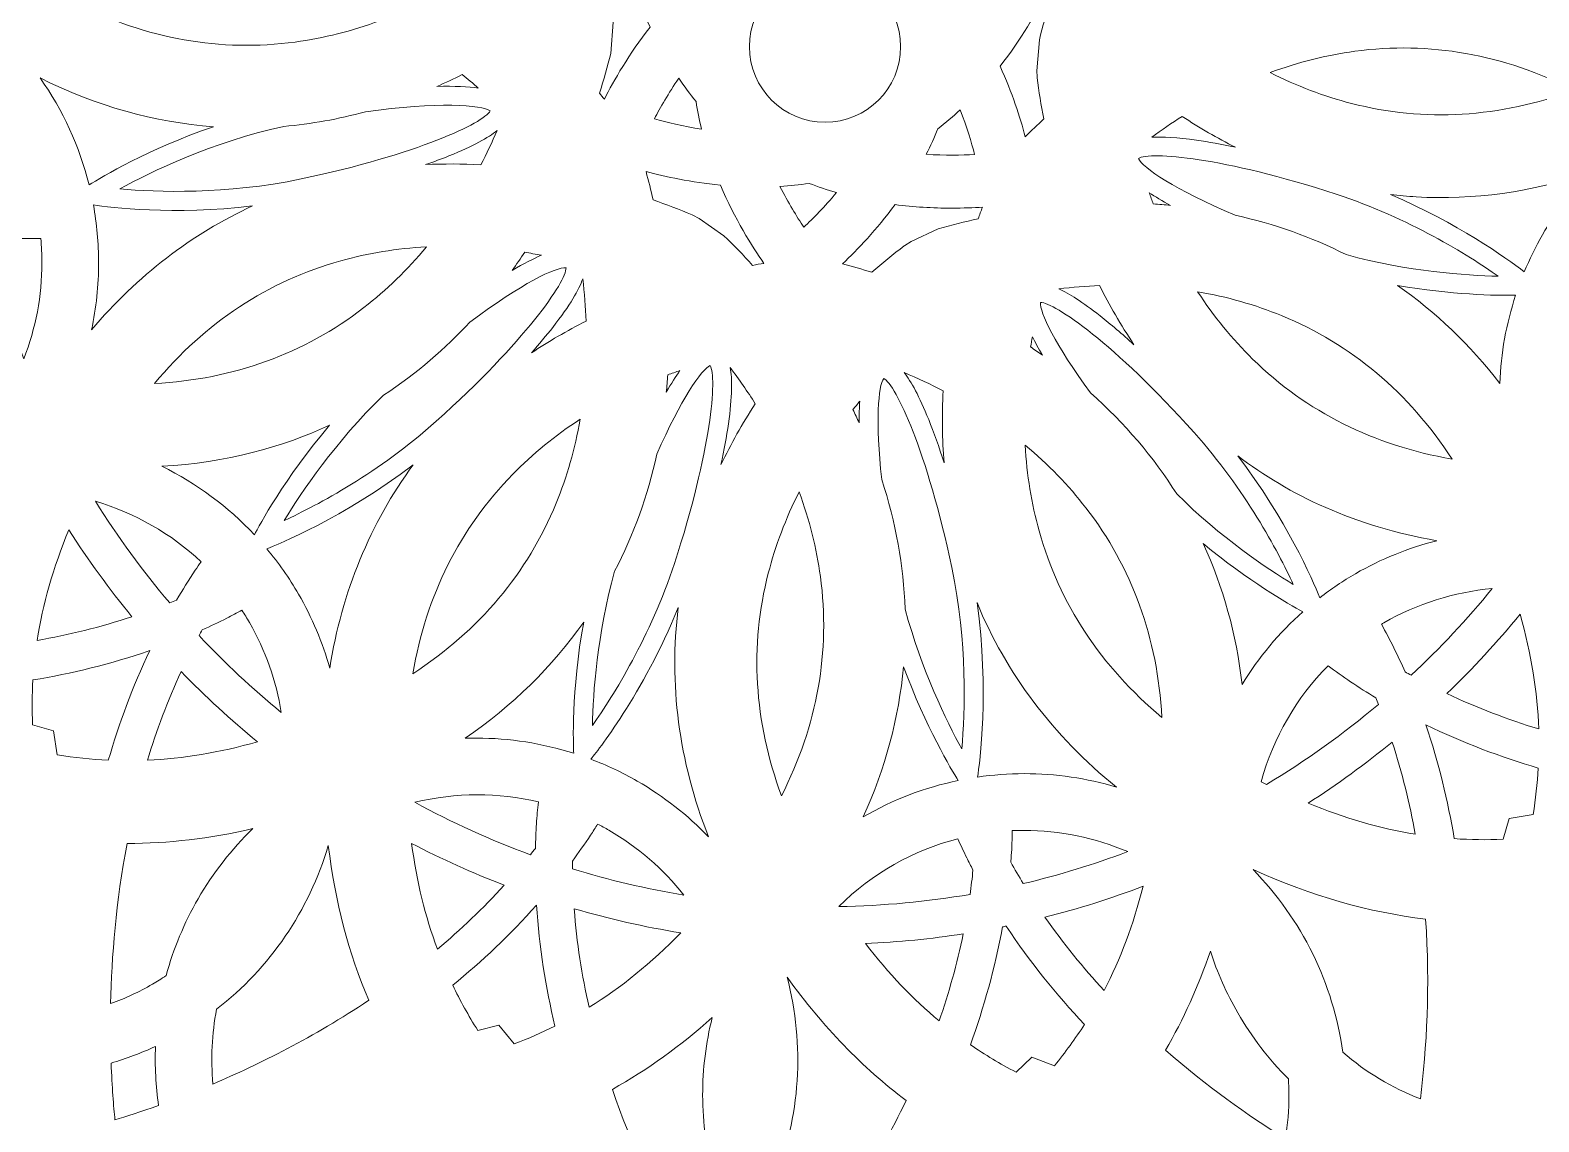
# Model space of a CAD drawing. Header units: millimetres. Extents: x 37 to 1687, y -819 to -120.
# Drawn here: x 949.2 to 1029, y -717.9 to -660.2 of the extents above; entities that cross this region are included whole.
import ezdxf

# ---------------------------------------------------------------- set-up
doc = ezdxf.new("R2010")
doc.units = ezdxf.units.MM
doc.header["$MEASUREMENT"] = 0
doc.layers.add('Layer 1', color=7, linetype='Continuous')

msp = doc.modelspace()

# ---------------------------------------------------------------- linework, layer by layer
at = {"layer": 'Layer 1', "lineweight": 0}
for points, knots in [([(1147.778, -681.491), (1147.618, -681.141), (1146.158, -677.983), (1143.474, -673.841), (1143.823, -669.602), (1144, -665.297), (1144, -661.042), (1144, -654.548), (1143.59, -648.01), (1142.78, -641.609), (1145.204, -637.785), (1146.552, -634.882), (1146.699, -634.559), (1146.699, -634.559), (1148.554, -630.501), (1148.554, -630.501), (1148.554, -630.501), (1145.414, -627.32), (1145.414, -627.32), (1145.147, -627.05), (1142.717, -624.624), (1138.897, -621.725), (1137.079, -614.889), (1134.757, -608.113), (1131.995, -601.584), (1130.506, -598.066), (1128.832, -594.501), (1127.017, -590.986), (1127.878, -586.872), (1128.127, -583.906), (1128.153, -583.576), (1128.153, -583.576), (1128.49, -579.147), (1128.49, -579.147), (1128.49, -579.147), (1124.469, -577.234), (1124.469, -577.234), (1124.347, -577.176), (1121.461, -575.809), (1117.072, -574.395), (1111.823, -566.789), (1105.832, -559.603), (1099.261, -553.032), (1097.713, -551.484), (1096.094, -549.934), (1094.446, -548.422), (1093.827, -544.552), (1093.111, -542.039), (1093.081, -541.934), (1093.081, -541.934), (1091.874, -537.685), (1091.874, -537.685), (1091.874, -537.685), (1087.459, -537.25), (1087.459, -537.25), (1087.087, -537.214), (1085.084, -537.037), (1082.121, -537.037), (1081.588, -537.037), (1081.04, -537.043), (1080.49, -537.055), (1071.239, -530.381), (1061.22, -524.744), (1050.709, -520.298), (1050.107, -520.044), (1049.474, -519.782), (1048.791, -519.504), (1047.088, -516.553), (1045.774, -514.743), (1045.718, -514.666), (1045.718, -514.666), (1043.132, -511.11), (1043.132, -511.11), (1043.132, -511.11), (1038.865, -512.186), (1038.865, -512.186), (1038.766, -512.211), (1036.436, -512.798), (1033.016, -514.069), (1021.067, -510.675), (1008.653, -508.757), (996.113, -508.368), (993.705, -506.368), (991.981, -505.196), (991.79, -505.067), (991.79, -505.067), (988.148, -502.611), (988.148, -502.611), (988.148, -502.611), (984.509, -505.067), (984.509, -505.067), (984.296, -505.21), (982.378, -506.516), (979.767, -508.717), (967.298, -509.639), (955, -512.089), (943.204, -516), (940.161, -514.891), (938.044, -514.343), (937.808, -514.283), (937.808, -514.283), (933.539, -513.207), (933.539, -513.207), (933.539, -513.207), (930.948, -516.771), (930.948, -516.771), (930.788, -516.992), (929.354, -518.997), (927.564, -522.162), (916.617, -527.185), (906.268, -533.518), (896.796, -540.989), (896.37, -540.981), (895.993, -540.977), (895.627, -540.977), (892.494, -540.977), (890.37, -541.183), (890.281, -541.191), (890.281, -541.191), (885.876, -541.626), (885.876, -541.626), (885.876, -541.626), (884.668, -545.872), (884.668, -545.872), (884.633, -545.992), (883.829, -548.831), (883.191, -553.08), (875.082, -561.197), (867.897, -570.207), (861.831, -579.864), (857.688, -581.228), (855.04, -582.49), (854.929, -582.544), (854.929, -582.544), (850.909, -584.456), (850.909, -584.456), (850.909, -584.456), (851.246, -588.884), (851.246, -588.884), (851.257, -589.026), (851.52, -592.381), (852.537, -597.015), (851.78, -598.647), (851.115, -600.143), (850.506, -601.584), (846.882, -610.152), (844.036, -619.082), (842.048, -628.128), (838.488, -630.877), (836.254, -633.111), (836.007, -633.36), (836.007, -633.36), (832.869, -636.538), (832.869, -636.538), (832.869, -636.538), (834.723, -640.596), (834.723, -640.596), (834.884, -640.948), (836.357, -644.124), (839.026, -648.246), (838.677, -652.484), (838.5, -656.788), (838.5, -661.042), (838.5, -667.539), (838.911, -674.077), (839.721, -680.477), (837.293, -684.307), (835.948, -687.204), (835.801, -687.525), (835.801, -687.525), (833.946, -691.584), (833.946, -691.584), (833.946, -691.584), (837.084, -694.761), (837.084, -694.761), (837.349, -695.03), (839.76, -697.444), (843.604, -700.364), (845.423, -707.198), (847.744, -713.972), (850.506, -720.501), (851.994, -724.019), (853.668, -727.584), (855.484, -731.1), (854.585, -735.398), (854.357, -738.382), (854.348, -738.508), (854.348, -738.508), (854.009, -742.938), (854.009, -742.938), (854.009, -742.938), (858.029, -744.85), (858.029, -744.85), (858.15, -744.908), (861.02, -746.271), (865.429, -747.691), (870.677, -755.296), (876.669, -762.482), (883.24, -769.053), (884.785, -770.598), (886.404, -772.148), (888.054, -773.663), (888.653, -777.405), (889.342, -779.878), (889.42, -780.152), (889.42, -780.152), (890.627, -784.4), (890.627, -784.4), (890.627, -784.4), (895.029, -784.834), (895.029, -784.834), (895.251, -784.856), (897.286, -785.049), (900.379, -785.049), (900.911, -785.049), (901.458, -785.043), (902.011, -785.03), (911.262, -791.704), (921.28, -797.341), (931.791, -801.787), (932.385, -802.038), (933.017, -802.299), (933.71, -802.58), (935.346, -805.417), (936.638, -807.219), (936.782, -807.419), (936.782, -807.419), (939.368, -810.975), (939.368, -810.975), (939.368, -810.975), (943.636, -809.899), (943.636, -809.899), (943.736, -809.874), (946.079, -809.281), (949.484, -808.016), (961.432, -811.409), (973.846, -813.327), (986.388, -813.717), (988.795, -815.716), (990.52, -816.889), (990.712, -817.018), (990.712, -817.018), (994.352, -819.472), (994.352, -819.472), (994.352, -819.472), (997.992, -817.019), (997.992, -817.019), (998.206, -816.875), (1000.128, -815.565), (1002.735, -813.367), (1015.201, -812.446), (1027.499, -809.996), (1039.297, -806.085), (1042.443, -807.231), (1044.601, -807.779), (1044.692, -807.802), (1044.692, -807.802), (1048.962, -808.878), (1048.962, -808.878), (1048.962, -808.878), (1051.548, -805.321), (1051.548, -805.321), (1051.612, -805.234), (1053.106, -803.169), (1054.942, -799.921), (1065.887, -794.898), (1076.235, -788.566), (1085.705, -781.096), (1086.124, -781.104), (1086.505, -781.108), (1086.873, -781.108), (1090.03, -781.108), (1092.132, -780.903), (1092.22, -780.894), (1092.22, -780.894), (1096.624, -780.459), (1096.624, -780.459), (1096.624, -780.459), (1097.832, -776.212), (1097.832, -776.212), (1097.866, -776.092), (1098.67, -773.247), (1099.308, -769.006), (1107.418, -760.889), (1114.605, -751.878), (1120.671, -742.219), (1124.662, -740.904), (1127.282, -739.679), (1127.572, -739.541), (1127.572, -739.541), (1131.592, -737.628), (1131.592, -737.628), (1131.592, -737.628), (1131.255, -733.2), (1131.255, -733.2), (1131.244, -733.057), (1130.972, -729.663), (1129.964, -725.069), (1130.719, -723.441), (1131.384, -721.945), (1131.995, -720.501), (1135.619, -711.933), (1138.464, -703.004), (1140.452, -693.959), (1144.026, -691.199), (1146.249, -688.972), (1146.493, -688.725), (1146.493, -688.725), (1149.631, -685.547), (1149.631, -685.547), (1149.631, -685.547), (1147.778, -681.491), (1147.778, -681.491)], [0, 0, 0, 0, 1, 1, 1, 2, 2, 2, 3, 3, 3, 4, 4, 4, 5, 5, 5, 6, 6, 6, 7, 7, 7, 8, 8, 8, 9, 9, 9, 10, 10, 10, 11, 11, 11, 12, 12, 12, 13, 13, 13, 14, 14, 14, 15, 15, 15, 16, 16, 16, 17, 17, 17, 18, 18, 18, 19, 19, 19, 20, 20, 20, 21, 21, 21, 22, 22, 22, 23, 23, 23, 24, 24, 24, 25, 25, 25, 26, 26, 26, 27, 27, 27, 28, 28, 28, 29, 29, 29, 30, 30, 30, 31, 31, 31, 32, 32, 32, 33, 33, 33, 34, 34, 34, 35, 35, 35, 36, 36, 36, 37, 37, 37, 38, 38, 38, 39, 39, 39, 40, 40, 40, 41, 41, 41, 42, 42, 42, 43, 43, 43, 44, 44, 44, 45, 45, 45, 46, 46, 46, 47, 47, 47, 48, 48, 48, 49, 49, 49, 50, 50, 50, 51, 51, 51, 52, 52, 52, 53, 53, 53, 54, 54, 54, 55, 55, 55, 56, 56, 56, 57, 57, 57, 58, 58, 58, 59, 59, 59, 60, 60, 60, 61, 61, 61, 62, 62, 62, 63, 63, 63, 64, 64, 64, 65, 65, 65, 66, 66, 66, 67, 67, 67, 68, 68, 68, 69, 69, 69, 70, 70, 70, 71, 71, 71, 72, 72, 72, 73, 73, 73, 74, 74, 74, 75, 75, 75, 76, 76, 76, 77, 77, 77, 78, 78, 78, 79, 79, 79, 80, 80, 80, 81, 81, 81, 82, 82, 82, 83, 83, 83, 84, 84, 84, 85, 85, 85, 86, 86, 86, 87, 87, 87, 88, 88, 88, 89, 89, 89, 90, 90, 90, 91, 91, 91, 92, 92, 92, 93, 93, 93, 94, 94, 94, 95, 95, 95, 96, 96, 96, 97, 97, 97, 98, 98, 98, 99, 99, 99, 100, 100, 100, 101, 101, 101, 102, 102, 102, 103, 103, 103, 104, 104, 104, 104]), ([(979.577, -663.824), (979.489, -663.719), (979.402, -663.612), (979.313, -663.508), (979.537, -662.797), (979.738, -662.09), (979.911, -661.402), (979.911, -661.402), (980.047, -659.754), (980.047, -659.754), (980.047, -659.754), (980.032, -659.437), (980.032, -659.437), (980.032, -659.437), (980.029, -659.396), (980.029, -659.396), (979.935, -658.669), (979.817, -657.936), (979.679, -657.212), (980.012, -656.906), (980.338, -656.593), (980.658, -656.278), (980.925, -657.295), (981.345, -658.603), (981.991, -660.003), (980.863, -661.447), (980.071, -662.84), (979.577, -663.824)], [0, 0, 0, 0, 1, 1, 1, 2, 2, 2, 3, 3, 3, 4, 4, 4, 5, 5, 5, 6, 6, 6, 7, 7, 7, 8, 8, 8, 9, 9, 9, 9]), ([(967.695, -659.672), (966.213, -660.218), (964.71, -660.595), (963.214, -660.797), (959.261, -661.33), (955.361, -660.637), (951.606, -658.736), (955.564, -657.281), (959.525, -657.046), (963.395, -658.04), (964.851, -658.413), (966.293, -658.961), (967.695, -659.672)], [0, 0, 0, 0, 1, 1, 1, 2, 2, 2, 3, 3, 3, 4, 4, 4, 4]), ([(991.25, -665.042), (989.041, -665.042), (987.25, -663.251), (987.25, -661.042), (987.25, -658.833), (989.041, -657.042), (991.25, -657.042), (993.459, -657.042), (995.25, -658.833), (995.25, -661.042), (995.25, -663.251), (993.459, -665.042), (991.25, -665.042)], [0, 0, 0, 0, 1, 1, 1, 2, 2, 2, 3, 3, 3, 4, 4, 4, 4]), ([(1003.185, -658.573), (1002.966, -659.268), (1002.766, -659.976), (1002.589, -660.681), (1002.589, -660.681), (1002.453, -662.329), (1002.453, -662.329), (1002.453, -662.329), (1002.468, -662.646), (1002.468, -662.646), (1002.468, -662.646), (1002.471, -662.687), (1002.471, -662.687), (1002.564, -663.399), (1002.682, -664.132), (1002.823, -664.869), (1002.49, -665.174), (1002.164, -665.488), (1001.843, -665.805), (1001.575, -664.789), (1001.156, -663.481), (1000.509, -662.08), (1001.639, -660.634), (1002.43, -659.243), (1002.924, -658.26), (1003.011, -658.364), (1003.097, -658.47), (1003.185, -658.573)], [0, 0, 0, 0, 1, 1, 1, 2, 2, 2, 3, 3, 3, 4, 4, 4, 5, 5, 5, 6, 6, 6, 7, 7, 7, 8, 8, 8, 9, 9, 9, 9]), ([(1014.806, -662.411), (1016.287, -661.866), (1017.79, -661.488), (1019.286, -661.286), (1023.24, -660.753), (1027.139, -661.447), (1030.894, -663.347), (1026.936, -664.802), (1022.974, -665.037), (1019.105, -664.044), (1017.649, -663.67), (1016.208, -663.122), (1014.806, -662.411)], [0, 0, 0, 0, 1, 1, 1, 2, 2, 2, 3, 3, 3, 4, 4, 4, 4]), ([(972.904, -663.238), (972.369, -663.159), (971.654, -663.122), (970.709, -663.147), (971.158, -662.95), (971.606, -662.742), (972.053, -662.519), (972.34, -662.75), (972.623, -662.992), (972.904, -663.238)], [0, 0, 0, 0, 1, 1, 1, 2, 2, 2, 3, 3, 3, 3]), ([(958.887, -665.277), (955.441, -666.467), (952.983, -667.933), (952.308, -668.358), (951.804, -666.33), (950.93, -664.413), (949.715, -662.694), (952.689, -664.184), (955.763, -665.046), (958.887, -665.277)], [0, 0, 0, 0, 1, 1, 1, 2, 2, 2, 3, 3, 3, 3]), ([(983.508, -662.713), (983.8, -663.144), (984.107, -663.557), (984.427, -663.948), (984.499, -664.431), (984.595, -664.919), (984.715, -665.409), (983.732, -665.251), (982.875, -665.043), (982.22, -664.859), (982.529, -664.268), (982.958, -663.518), (983.508, -662.713)], [0, 0, 0, 0, 1, 1, 1, 2, 2, 2, 3, 3, 3, 4, 4, 4, 4]), ([(962.611, -665.258), (964.055, -665.135), (965.496, -664.877), (966.929, -664.488), (970.748, -663.966), (973.092, -664.112), (973.536, -664.445), (973.179, -665.08), (969.701, -666.741), (963.525, -668.041), (959.557, -668.876), (955.881, -668.741), (953.934, -668.569), (955.601, -667.652), (958.783, -666.11), (962.611, -665.258)], [0, 0, 0, 0, 1, 1, 1, 2, 2, 2, 3, 3, 3, 4, 4, 4, 5, 5, 5, 5]), ([(999.163, -666.753), (998.484, -666.788), (997.602, -666.801), (996.608, -666.738), (996.837, -666.289), (997.043, -665.837), (997.225, -665.384), (997.627, -665.073), (998.022, -664.738), (998.406, -664.382), (998.755, -665.286), (998.999, -666.11), (999.163, -666.753)], [0, 0, 0, 0, 1, 1, 1, 2, 2, 2, 3, 3, 3, 4, 4, 4, 4]), ([(1010.145, -664.733), (1011.07, -665.34), (1012.01, -665.881), (1012.961, -666.36), (1012.235, -666.207), (1011.545, -666.081), (1010.912, -665.991), (1009.877, -665.844), (1009.112, -665.802), (1008.539, -665.829), (1009.067, -665.443), (1009.603, -665.075), (1010.145, -664.733)], [0, 0, 0, 0, 1, 1, 1, 2, 2, 2, 3, 3, 3, 4, 4, 4, 4]), ([(970.117, -667.281), (970.55, -667.13), (970.967, -666.977), (971.351, -666.823), (972.644, -666.302), (973.431, -665.86), (973.904, -665.478), (973.632, -666.098), (973.348, -666.709), (973.04, -667.294), (972.05, -667.239), (971.076, -667.236), (970.117, -667.281)], [0, 0, 0, 0, 1, 1, 1, 2, 2, 2, 3, 3, 3, 4, 4, 4, 4]), ([(1018.82, -672.046), (1016.994, -671.116), (1015.03, -670.418), (1012.943, -669.96), (1009.778, -668.612), (1008.036, -667.437), (1007.831, -666.957), (1008.457, -666.586), (1012.3, -666.886), (1018.299, -668.849), (1022.153, -670.11), (1025.269, -672.064), (1026.869, -673.187), (1025.158, -673.151), (1022.133, -672.943), (1018.82, -672.046)], [0, 0, 0, 0, 1, 1, 1, 2, 2, 2, 3, 3, 3, 4, 4, 4, 5, 5, 5, 5]), ([(987.42, -672.612), (986.926, -672.073), (986.413, -671.546), (985.893, -671.042), (985.893, -671.042), (984.592, -670.14), (984.592, -670.14), (984.592, -670.14), (984.258, -669.958), (984.258, -669.958), (984.258, -669.958), (984.215, -669.937), (984.215, -669.937), (983.539, -669.655), (982.846, -669.39), (982.148, -669.147), (982.036, -668.644), (981.91, -668.143), (981.778, -667.647), (982.81, -667.925), (984.165, -668.218), (985.71, -668.369), (986.478, -670.166), (987.383, -671.603), (988.019, -672.507), (987.82, -672.542), (987.619, -672.574), (987.42, -672.612)], [0, 0, 0, 0, 1, 1, 1, 2, 2, 2, 3, 3, 3, 4, 4, 4, 5, 5, 5, 6, 6, 6, 7, 7, 7, 8, 8, 8, 9, 9, 9, 9]), ([(1028.25, -672.952), (1027.272, -672.206), (1024.696, -670.373), (1021.171, -668.865), (1021.622, -668.918), (1022.075, -668.961), (1022.53, -668.988), (1025.565, -669.166), (1028.633, -668.74), (1031.68, -667.717), (1030.732, -668.701), (1029.907, -669.798), (1029.214, -670.999), (1028.848, -671.632), (1028.529, -672.285), (1028.25, -672.952)], [0, 0, 0, 0, 1, 1, 1, 2, 2, 2, 3, 3, 3, 4, 4, 4, 5, 5, 5, 5]), ([(990.127, -670.591), (989.758, -670.039), (989.306, -669.304), (988.866, -668.436), (989.386, -668.405), (989.901, -668.351), (990.406, -668.276), (990.875, -668.458), (991.359, -668.622), (991.856, -668.767), (991.225, -669.516), (990.614, -670.134), (990.127, -670.591)], [0, 0, 0, 0, 1, 1, 1, 2, 2, 2, 3, 3, 3, 4, 4, 4, 4]), ([(1009.529, -669.439), (1009.225, -669.411), (1008.922, -669.38), (1008.614, -669.362), (1008.539, -669.168), (1008.475, -668.967), (1008.404, -668.77), (1008.716, -668.976), (1009.092, -669.199), (1009.529, -669.439)], [0, 0, 0, 0, 1, 1, 1, 2, 2, 2, 3, 3, 3, 3]), ([(952.535, -669.419), (953.414, -669.548), (956.785, -669.963), (960.962, -669.47), (957.739, -670.951), (954.861, -673.154), (952.434, -676.028), (952.685, -674.863), (952.811, -673.672), (952.811, -672.468), (952.811, -671.435), (952.716, -670.416), (952.535, -669.419)], [0, 0, 0, 0, 1, 1, 1, 2, 2, 2, 3, 3, 3, 4, 4, 4, 4]), ([(994.956, -669.4), (995.936, -669.524), (996.941, -669.587), (997.948, -669.587), (997.95, -669.587), (997.951, -669.587), (997.952, -669.587), (998.569, -669.587), (999.117, -669.564), (999.579, -669.533), (999.504, -669.737), (999.427, -669.939), (999.356, -670.144), (998.641, -670.302), (997.928, -670.483), (997.232, -670.682), (997.232, -670.682), (995.8, -671.357), (995.8, -671.357), (995.8, -671.357), (995.475, -671.555), (995.475, -671.555), (995.475, -671.555), (995.436, -671.582), (995.436, -671.582), (994.854, -672.026), (994.278, -672.495), (993.719, -672.977), (993.208, -672.816), (992.691, -672.67), (992.175, -672.532), (992.967, -671.786), (993.98, -670.726), (994.956, -669.4)], [0, 0, 0, 0, 1, 1, 1, 2, 2, 2, 3, 3, 3, 4, 4, 4, 5, 5, 5, 6, 6, 6, 7, 7, 7, 8, 8, 8, 9, 9, 9, 10, 10, 10, 11, 11, 11, 11]), ([(946.963, -671.491), (947.161, -671.368), (947.359, -671.244), (947.561, -671.125), (947.604, -671.128), (947.646, -671.133), (947.689, -671.136), (948.382, -671.18), (949.068, -671.2), (949.75, -671.199), (949.788, -671.619), (949.811, -672.042), (949.811, -672.468), (949.811, -674.231), (949.489, -675.938), (948.853, -677.557), (948.087, -675.597), (947.453, -673.571), (946.963, -671.491)], [0, 0, 0, 0, 1, 1, 1, 2, 2, 2, 3, 3, 3, 4, 4, 4, 5, 5, 5, 6, 6, 6, 6]), ([(965.626, -672.369), (967.07, -671.966), (968.592, -671.72), (970.163, -671.636), (969.154, -672.848), (968.042, -673.925), (966.848, -674.848), (963.691, -677.286), (959.967, -678.636), (955.764, -678.867), (958.465, -675.628), (961.778, -673.444), (965.626, -672.369)], [0, 0, 0, 0, 1, 1, 1, 2, 2, 2, 3, 3, 3, 4, 4, 4, 4]), ([(974.694, -672.882), (974.925, -672.56), (975.146, -672.239), (975.356, -671.922), (975.649, -671.968), (975.944, -672.021), (976.239, -672.077), (975.817, -672.256), (975.308, -672.516), (974.694, -672.882)], [0, 0, 0, 0, 1, 1, 1, 2, 2, 2, 3, 3, 3, 3]), ([(970.676, -680.86), (967.656, -683.567), (964.406, -685.288), (962.634, -686.113), (963.548, -684.602), (965.323, -681.973), (967.883, -679.483), (969.657, -678.328), (971.174, -676.996), (972.462, -675.612), (975.174, -673.582), (977.035, -672.678), (977.547, -672.74), (977.556, -673.468), (975.375, -676.646), (970.676, -680.86)], [0, 0, 0, 0, 1, 1, 1, 2, 2, 2, 3, 3, 3, 4, 4, 4, 5, 5, 5, 5]), ([(975.716, -677.242), (976.128, -676.774), (976.507, -676.322), (976.844, -675.892), (977.767, -674.713), (978.231, -673.903), (978.429, -673.327), (978.517, -674.077), (978.577, -674.825), (978.606, -675.561), (977.591, -676.074), (976.628, -676.636), (975.716, -677.242)], [0, 0, 0, 0, 1, 1, 1, 2, 2, 2, 3, 3, 3, 4, 4, 4, 4]), ([(1005.773, -673.686), (1006.287, -674.706), (1006.89, -675.759), (1007.597, -676.809), (1006.972, -676.241), (1006.369, -675.724), (1005.805, -675.283), (1004.866, -674.547), (1004.162, -674.105), (1003.622, -673.854), (1004.345, -673.771), (1005.064, -673.714), (1005.773, -673.686)], [0, 0, 0, 0, 1, 1, 1, 2, 2, 2, 3, 3, 3, 4, 4, 4, 4]), ([(1021.532, -673.672), (1024.405, -674.175), (1026.741, -674.211), (1027.793, -674.193), (1027.298, -675.7), (1027.01, -677.268), (1026.952, -678.863), (1025.375, -676.809), (1023.557, -675.078), (1021.532, -673.672)], [0, 0, 0, 0, 1, 1, 1, 2, 2, 2, 3, 3, 3, 3]), ([(1013.872, -677.569), (1012.798, -676.517), (1011.823, -675.322), (1010.965, -674.006), (1012.52, -674.274), (1014.011, -674.698), (1015.408, -675.271), (1019.098, -676.786), (1022.129, -679.337), (1024.43, -682.86), (1020.275, -682.141), (1016.727, -680.364), (1013.872, -677.569)], [0, 0, 0, 0, 1, 1, 1, 2, 2, 2, 3, 3, 3, 4, 4, 4, 4]), ([(1005.299, -679.362), (1003.426, -676.813), (1002.594, -675.073), (1002.654, -674.579), (1003.382, -674.57), (1006.56, -676.752), (1010.773, -681.451), (1013.48, -684.47), (1015.202, -687.721), (1016.026, -689.493), (1014.608, -688.635), (1012.204, -687.017), (1009.856, -684.706), (1008.635, -682.751), (1007.109, -680.965), (1005.299, -679.362)], [0, 0, 0, 0, 1, 1, 1, 2, 2, 2, 3, 3, 3, 4, 4, 4, 5, 5, 5, 5]), ([(1002.22, -676.388), (1002.364, -676.68), (1002.543, -677.006), (1002.756, -677.367), (1002.547, -677.221), (1002.343, -677.072), (1002.127, -676.93), (1002.156, -676.75), (1002.188, -676.569), (1002.22, -676.388)], [0, 0, 0, 0, 1, 1, 1, 2, 2, 2, 3, 3, 3, 3]), ([(985.169, -677.918), (985.541, -678.544), (985.241, -682.387), (983.278, -688.385), (982.017, -692.239), (980.062, -695.355), (978.94, -696.955), (978.976, -695.226), (979.189, -692.153), (980.112, -688.798), (981.117, -686.874), (981.871, -684.802), (982.351, -682.599), (983.621, -679.703), (984.712, -678.113), (985.169, -677.918)], [0, 0, 0, 0, 1, 1, 1, 2, 2, 2, 3, 3, 3, 4, 4, 4, 5, 5, 5, 5]), ([(982.85, -679.321), (982.878, -679.017), (982.911, -678.714), (982.929, -678.405), (983.139, -678.325), (983.357, -678.254), (983.571, -678.178), (983.351, -678.486), (983.112, -678.861), (982.85, -679.321)], [0, 0, 0, 0, 1, 1, 1, 2, 2, 2, 3, 3, 3, 3]), ([(986.233, -678.018), (986.705, -678.647), (987.15, -679.289), (987.56, -679.938), (986.871, -680.991), (986.267, -682.063), (985.744, -683.152), (985.907, -682.387), (986.042, -681.661), (986.136, -680.999), (986.342, -679.544), (986.343, -678.616), (986.233, -678.018)], [0, 0, 0, 0, 1, 1, 1, 2, 2, 2, 3, 3, 3, 4, 4, 4, 4]), ([(997.545, -683.055), (997.281, -682.227), (997.01, -681.457), (996.736, -680.776), (996.237, -679.535), (995.809, -678.76), (995.438, -678.281), (996.144, -678.584), (996.839, -678.903), (997.503, -679.252), (997.43, -680.547), (997.445, -681.815), (997.545, -683.055)], [0, 0, 0, 0, 1, 1, 1, 2, 2, 2, 3, 3, 3, 4, 4, 4, 4]), ([(995.487, -690.798), (995.405, -688.505), (994.992, -686.208), (994.247, -683.942), (993.916, -680.867), (994.064, -678.983), (994.359, -678.591), (994.994, -678.947), (996.655, -682.425), (997.955, -688.602), (998.789, -692.57), (998.655, -696.246), (998.483, -698.193), (997.67, -696.716), (996.367, -694.049), (995.487, -690.798)], [0, 0, 0, 0, 1, 1, 1, 2, 2, 2, 3, 3, 3, 4, 4, 4, 5, 5, 5, 5]), ([(993.09, -679.802), (993.065, -680.13), (993.05, -680.503), (993.052, -680.936), (992.944, -680.704), (992.842, -680.471), (992.726, -680.239), (992.845, -680.093), (992.967, -679.947), (993.09, -679.802)], [0, 0, 0, 0, 1, 1, 1, 2, 2, 2, 3, 3, 3, 3]), ([(974.723, -683.664), (975.774, -682.59), (976.97, -681.615), (978.286, -680.756), (978.018, -682.312), (977.594, -683.803), (977.02, -685.199), (975.506, -688.889), (972.955, -691.92), (969.431, -694.221), (970.15, -690.066), (971.928, -686.518), (974.723, -683.664)], [0, 0, 0, 0, 1, 1, 1, 2, 2, 2, 3, 3, 3, 4, 4, 4, 4]), ([(965.036, -681.064), (962.63, -683.898), (961.295, -686.401), (961.056, -686.863), (959.658, -685.375), (958.002, -684.148), (956.158, -683.244), (959.574, -683.043), (962.514, -682.236), (965.036, -681.064)], [0, 0, 0, 0, 1, 1, 1, 2, 2, 2, 3, 3, 3, 3]), ([(1002.578, -686.665), (1002.174, -685.218), (1001.927, -683.696), (1001.842, -682.126), (1003.055, -683.136), (1004.133, -684.249), (1005.056, -685.444), (1007.494, -688.601), (1008.844, -692.325), (1009.075, -696.527), (1005.836, -693.826), (1003.652, -690.513), (1002.578, -686.665)], [0, 0, 0, 0, 1, 1, 1, 2, 2, 2, 3, 3, 3, 4, 4, 4, 4]), ([(961.71, -687.602), (962.252, -687.394), (965.745, -685.996), (969.462, -683.158), (967.189, -686.252), (965.688, -689.881), (965.041, -693.927), (964.661, -692.562), (964.109, -691.249), (963.388, -690.001), (962.896, -689.148), (962.332, -688.347), (961.71, -687.602)], [0, 0, 0, 0, 1, 1, 1, 2, 2, 2, 3, 3, 3, 4, 4, 4, 4]), ([(1019.318, -688.925), (1018.656, -689.308), (1018.027, -689.734), (1017.428, -690.196), (1017.039, -689.231), (1015.653, -686.05), (1013.087, -682.685), (1015.821, -684.766), (1019.27, -686.423), (1023.616, -687.178), (1022.114, -687.561), (1020.664, -688.148), (1019.318, -688.925)], [0, 0, 0, 0, 1, 1, 1, 2, 2, 2, 3, 3, 3, 4, 4, 4, 4]), ([(988.248, -688.896), (988.622, -687.441), (989.169, -686), (989.88, -684.597), (990.426, -686.078), (990.804, -687.581), (991.005, -689.078), (991.539, -693.031), (990.845, -696.93), (988.944, -700.685), (987.49, -696.727), (987.255, -692.766), (988.248, -688.896)], [0, 0, 0, 0, 1, 1, 1, 2, 2, 2, 3, 3, 3, 4, 4, 4, 4]), ([(952.64, -685.087), (954.74, -685.712), (956.655, -686.813), (958.235, -688.29), (958.131, -688.439), (958.025, -688.586), (957.924, -688.738), (957.577, -689.259), (957.25, -689.786), (956.938, -690.317), (956.816, -690.368), (956.695, -690.414), (956.573, -690.464), (955.136, -688.773), (953.821, -686.976), (952.64, -685.087)], [0, 0, 0, 0, 1, 1, 1, 2, 2, 2, 3, 3, 3, 4, 4, 4, 5, 5, 5, 5]), ([(954.578, -691.199), (952.905, -691.753), (951.22, -692.166), (949.557, -692.459), (949.852, -690.538), (950.406, -688.617), (951.231, -686.604), (952.256, -688.204), (953.374, -689.738), (954.578, -691.199)], [0, 0, 0, 0, 1, 1, 1, 2, 2, 2, 3, 3, 3, 3]), ([(1013.316, -694.782), (1013.013, -692.123), (1012.319, -689.632), (1011.262, -687.328), (1013.647, -689.31), (1015.752, -690.519), (1016.532, -690.941), (1015.278, -692.053), (1014.193, -693.342), (1013.316, -694.782)], [0, 0, 0, 0, 1, 1, 1, 2, 2, 2, 3, 3, 3, 3]), ([(1022.266, -694.299), (1022.159, -694.24), (1022.052, -694.184), (1021.945, -694.123), (1021.756, -693.695), (1021.557, -693.268), (1021.347, -692.844), (1021.138, -692.421), (1020.917, -692.008), (1020.692, -691.6), (1020.735, -691.575), (1020.776, -691.548), (1020.819, -691.523), (1022.579, -690.507), (1024.538, -689.893), (1026.553, -689.712), (1025.23, -691.338), (1023.797, -692.87), (1022.266, -694.299)], [0, 0, 0, 0, 1, 1, 1, 2, 2, 2, 3, 3, 3, 4, 4, 4, 5, 5, 5, 6, 6, 6, 6]), ([(1001.786, -699.502), (1000.953, -699.502), (1000.13, -699.568), (999.318, -699.685), (999.432, -698.946), (999.948, -695.124), (999.291, -690.449), (1000.828, -694.193), (1003.309, -697.499), (1006.665, -700.215), (1005.093, -699.741), (1003.462, -699.502), (1001.786, -699.502)], [0, 0, 0, 0, 1, 1, 1, 2, 2, 2, 3, 3, 3, 4, 4, 4, 4]), ([(959.596, -691.279), (959.866, -691.143), (960.129, -690.999), (960.393, -690.856), (960.531, -691.067), (960.663, -691.281), (960.79, -691.5), (961.651, -692.991), (962.213, -694.589), (962.479, -696.264), (960.942, -695.005), (959.488, -693.648), (958.128, -692.203), (958.183, -692.101), (958.235, -691.998), (958.292, -691.897), (958.728, -691.701), (959.163, -691.496), (959.596, -691.279)], [0, 0, 0, 0, 1, 1, 1, 2, 2, 2, 3, 3, 3, 4, 4, 4, 5, 5, 5, 6, 6, 6, 6]), ([(985.078, -702.841), (983.978, -701.692), (982.719, -700.707), (981.314, -699.896), (980.526, -699.441), (979.702, -699.061), (978.857, -698.74), (979.127, -698.411), (981.624, -695.297), (983.486, -690.717), (982.979, -694.723), (983.504, -698.82), (985.078, -702.841)], [0, 0, 0, 0, 1, 1, 1, 2, 2, 2, 3, 3, 3, 4, 4, 4, 4]), ([(1028.028, -691.067), (1028.62, -693.186), (1028.948, -695.177), (1029.014, -697.14), (1027.389, -696.641), (1025.757, -696.023), (1024.153, -695.266), (1025.527, -693.945), (1026.821, -692.543), (1028.028, -691.067)], [0, 0, 0, 0, 1, 1, 1, 2, 2, 2, 3, 3, 3, 3]), ([(977.951, -698.424), (976.291, -697.899), (974.557, -697.623), (972.812, -697.623), (972.609, -697.623), (972.405, -697.627), (972.202, -697.634), (974.713, -695.916), (976.814, -693.843), (978.479, -691.481), (977.818, -695.165), (977.929, -697.995), (977.951, -698.424)], [0, 0, 0, 0, 1, 1, 1, 2, 2, 2, 3, 3, 3, 4, 4, 4, 4]), ([(949.337, -694.544), (951.372, -694.207), (953.451, -693.707), (955.52, -692.992), (954.606, -694.913), (953.888, -696.865), (953.326, -698.793), (952.43, -698.751), (951.533, -698.657), (950.625, -698.508), (950.625, -698.508), (950.419, -697.243), (950.419, -697.243), (950.419, -697.243), (949.316, -696.923), (949.316, -696.923), (949.283, -696.12), (949.29, -695.329), (949.337, -694.544)], [0, 0, 0, 0, 1, 1, 1, 2, 2, 2, 3, 3, 3, 4, 4, 4, 5, 5, 5, 6, 6, 6, 6]), ([(957.177, -694.1), (958.454, -695.416), (959.805, -696.658), (961.225, -697.82), (959.194, -698.387), (957.28, -698.712), (955.397, -698.796), (955.873, -697.227), (956.461, -695.651), (957.177, -694.1)], [0, 0, 0, 0, 1, 1, 1, 2, 2, 2, 3, 3, 3, 3]), ([(998.299, -699.864), (996.532, -700.232), (994.837, -700.878), (993.266, -701.794), (994.443, -699.214), (995.155, -696.544), (995.405, -693.844), (996.58, -697.051), (997.939, -699.294), (998.299, -699.864)], [0, 0, 0, 0, 1, 1, 1, 2, 2, 2, 3, 3, 3, 3]), ([(1014.613, -700.071), (1014.519, -700.024), (1014.423, -699.978), (1014.329, -699.93), (1014.976, -697.576), (1016.194, -695.486), (1017.864, -693.801), (1018.254, -694.09), (1018.65, -694.375), (1019.06, -694.648), (1019.5, -694.941), (1019.945, -695.221), (1020.393, -695.49), (1020.441, -695.605), (1020.485, -695.722), (1020.532, -695.837), (1018.679, -697.399), (1016.701, -698.817), (1014.613, -700.071)], [0, 0, 0, 0, 1, 1, 1, 2, 2, 2, 3, 3, 3, 4, 4, 4, 5, 5, 5, 6, 6, 6, 6]), ([(1023.036, -696.918), (1025.004, -697.875), (1027.008, -698.622), (1028.988, -699.207), (1028.941, -700.022), (1028.852, -700.84), (1028.716, -701.666), (1028.716, -701.666), (1027.452, -701.872), (1027.452, -701.872), (1027.452, -701.872), (1027.132, -702.976), (1027.132, -702.976), (1026.256, -703.012), (1025.396, -702.999), (1024.542, -702.941), (1024.21, -700.957), (1023.723, -698.933), (1023.036, -696.918)], [0, 0, 0, 0, 1, 1, 1, 2, 2, 2, 3, 3, 3, 4, 4, 4, 5, 5, 5, 6, 6, 6, 6]), ([(1021.259, -697.833), (1021.792, -699.456), (1022.192, -701.09), (1022.481, -702.705), (1020.621, -702.403), (1018.759, -701.862), (1016.81, -701.063), (1018.357, -700.071), (1019.841, -698.991), (1021.259, -697.833)], [0, 0, 0, 0, 1, 1, 1, 2, 2, 2, 3, 3, 3, 3]), ([(969.541, -701.02), (971.727, -700.491), (973.953, -700.487), (976.082, -701), (976.044, -701.383), (976.005, -701.767), (975.98, -702.155), (975.952, -702.591), (975.936, -703.023), (975.926, -703.454), (975.838, -703.567), (975.747, -703.677), (975.657, -703.789), (973.541, -703.014), (971.497, -702.087), (969.541, -701.02)], [0, 0, 0, 0, 1, 1, 1, 2, 2, 2, 3, 3, 3, 4, 4, 4, 5, 5, 5, 5]), ([(960.975, -702.41), (959.842, -703.503), (958.87, -704.746), (958.076, -706.122), (957.339, -707.399), (956.771, -708.766), (956.388, -710.186), (956.124, -710.363), (955.89, -710.509), (955.661, -710.641), (954.954, -711.049), (954.212, -711.391), (953.449, -711.669), (953.5, -709.203), (953.73, -706.283), (954.32, -703.195), (956.491, -703.197), (958.691, -702.941), (960.975, -702.41)], [0, 0, 0, 0, 1, 1, 1, 2, 2, 2, 3, 3, 3, 4, 4, 4, 5, 5, 5, 6, 6, 6, 6]), ([(977.879, -704.126), (978.209, -703.682), (978.531, -703.227), (978.843, -702.76), (978.973, -702.564), (979.094, -702.366), (979.218, -702.169), (979.419, -702.272), (979.618, -702.38), (979.814, -702.494), (981.343, -703.376), (982.689, -704.549), (983.78, -705.925), (981.768, -705.591), (979.799, -705.127), (977.884, -704.537), (977.883, -704.4), (977.878, -704.264), (977.879, -704.126)], [0, 0, 0, 0, 1, 1, 1, 2, 2, 2, 3, 3, 3, 4, 4, 4, 5, 5, 5, 6, 6, 6, 6]), ([(974.278, -705.404), (973.156, -706.635), (971.964, -707.761), (970.737, -708.787), (970.096, -707.064), (969.648, -705.226), (969.372, -703.194), (970.957, -704.02), (972.595, -704.758), (974.278, -705.404)], [0, 0, 0, 0, 1, 1, 1, 2, 2, 2, 3, 3, 3, 3]), ([(991.974, -706.533), (991.973, -706.531), (991.972, -706.53), (991.971, -706.529), (993.755, -704.772), (995.918, -703.554), (998.276, -702.946), (998.426, -703.282), (998.58, -703.617), (998.745, -703.95), (998.853, -704.169), (998.964, -704.387), (999.077, -704.602), (999.036, -705.035), (998.983, -705.464), (998.924, -705.891), (996.659, -706.278), (994.338, -706.495), (991.974, -706.533)], [0, 0, 0, 0, 1, 1, 1, 2, 2, 2, 3, 3, 3, 4, 4, 4, 5, 5, 5, 6, 6, 6, 6]), ([(1007.264, -703.629), (1005.471, -704.306), (1003.626, -704.873), (1001.734, -705.321), (1001.509, -704.948), (1001.288, -704.571), (1001.077, -704.185), (1001.086, -704.069), (1001.1, -703.955), (1001.107, -703.839), (1001.136, -703.395), (1001.149, -702.956), (1001.158, -702.517), (1001.367, -702.508), (1001.576, -702.502), (1001.786, -702.502), (1003.672, -702.502), (1005.537, -702.893), (1007.264, -703.629)], [0, 0, 0, 0, 1, 1, 1, 2, 2, 2, 3, 3, 3, 4, 4, 4, 5, 5, 5, 6, 6, 6, 6]), ([(959.054, -711.965), (961.874, -709.788), (963.955, -706.736), (964.965, -703.305), (965.337, -706.316), (966.036, -708.993), (967.105, -711.493), (964.195, -713.435), (961.296, -714.884), (958.864, -715.922), (958.739, -714.6), (958.802, -713.274), (959.054, -711.965)], [0, 0, 0, 0, 1, 1, 1, 2, 2, 2, 3, 3, 3, 4, 4, 4, 4]), ([(1013.896, -704.581), (1017.019, -705.987), (1020.027, -706.846), (1023.028, -707.195), (1023.273, -710.748), (1023.079, -714.043), (1022.758, -716.711), (1021.25, -716.129), (1019.868, -715.301), (1018.64, -714.236), (1018.152, -710.611), (1016.475, -707.2), (1013.896, -704.581)], [0, 0, 0, 0, 1, 1, 1, 2, 2, 2, 3, 3, 3, 4, 4, 4, 4]), ([(1006.016, -710.975), (1004.912, -709.779), (1003.857, -708.487), (1002.888, -707.097), (1004.661, -706.649), (1006.394, -706.1), (1008.082, -705.458), (1007.558, -707.494), (1006.883, -709.307), (1006.016, -710.975)], [0, 0, 0, 0, 1, 1, 1, 2, 2, 2, 3, 3, 3, 3]), ([(975.982, -706.458), (976.123, -708.678), (976.472, -710.822), (976.955, -712.864), (976.26, -713.208), (975.545, -713.52), (974.801, -713.801), (974.801, -713.801), (973.99, -712.809), (973.99, -712.809), (973.99, -712.809), (972.875, -713.083), (972.875, -713.083), (972.38, -712.302), (971.941, -711.508), (971.549, -710.694), (973.088, -709.437), (974.587, -708.03), (975.982, -706.458)], [0, 0, 0, 0, 1, 1, 1, 2, 2, 2, 3, 3, 3, 4, 4, 4, 5, 5, 5, 6, 6, 6, 6]), ([(983.617, -707.925), (982.051, -709.523), (980.464, -710.817), (978.765, -711.863), (978.386, -710.185), (978.111, -708.44), (977.975, -706.651), (979.813, -707.187), (981.696, -707.614), (983.617, -707.925)], [0, 0, 0, 0, 1, 1, 1, 2, 2, 2, 3, 3, 3, 3]), ([(998.565, -707.978), (998.237, -709.569), (997.801, -711.11), (997.284, -712.586), (995.898, -711.43), (994.617, -710.083), (993.384, -708.491), (995.137, -708.413), (996.866, -708.242), (998.565, -707.978)], [0, 0, 0, 0, 1, 1, 1, 2, 2, 2, 3, 3, 3, 3]), ([(1000.637, -707.608), (1000.704, -707.595), (1000.77, -707.583), (1000.837, -707.569), (1002.095, -709.474), (1003.5, -711.205), (1004.978, -712.768), (1004.494, -713.519), (1003.966, -714.247), (1003.384, -714.957), (1003.384, -714.957), (1002.186, -714.503), (1002.186, -714.503), (1002.186, -714.503), (1001.358, -715.298), (1001.358, -715.298), (1000.511, -714.855), (999.709, -714.371), (998.941, -713.842), (999.656, -711.875), (1000.246, -709.791), (1000.637, -707.608)], [0, 0, 0, 0, 1, 1, 1, 2, 2, 2, 3, 3, 3, 4, 4, 4, 5, 5, 5, 6, 6, 6, 7, 7, 7, 7]), ([(1015.603, -718.819), (1013.624, -717.576), (1011.428, -716.019), (1009.267, -714.132), (1010.215, -712.502), (1011.003, -710.764), (1011.638, -708.887), (1012.005, -710.026), (1012.491, -711.123), (1013.092, -712.163), (1013.826, -713.435), (1014.726, -714.609), (1015.768, -715.655), (1015.788, -715.975), (1015.798, -716.252), (1015.798, -716.514), (1015.798, -717.286), (1015.73, -718.057), (1015.603, -718.819)], [0, 0, 0, 0, 1, 1, 1, 2, 2, 2, 3, 3, 3, 4, 4, 4, 5, 5, 5, 6, 6, 6, 6]), ([(990.604, -724.936), (989.717, -723.764), (989.024, -722.473), (988.544, -721.083), (989.942, -717.676), (990.19, -713.854), (989.243, -710.276), (991.171, -712.921), (993.225, -715.05), (995.541, -716.791), (994.009, -719.987), (992.216, -722.757), (990.604, -724.936)], [0, 0, 0, 0, 1, 1, 1, 2, 2, 2, 3, 3, 3, 4, 4, 4, 4]), ([(985.277, -712.408), (984.943, -713.746), (984.774, -715.121), (984.774, -716.514), (984.774, -717.982), (984.967, -719.448), (985.346, -720.875), (985.205, -721.159), (985.076, -721.404), (984.943, -721.634), (984.488, -722.422), (983.954, -723.165), (983.353, -723.851), (982.194, -721.699), (980.984, -719.102), (979.996, -716.204), (981.854, -715.17), (983.605, -713.914), (985.277, -712.408)], [0, 0, 0, 0, 1, 1, 1, 2, 2, 2, 3, 3, 3, 4, 4, 4, 5, 5, 5, 6, 6, 6, 6]), ([(953.676, -717.82), (953.604, -717.112), (953.52, -716.083), (953.473, -714.814), (954.274, -714.578), (955.06, -714.285), (955.82, -713.931), (955.778, -714.977), (955.839, -716.021), (955.988, -717.053), (955.041, -717.394), (954.25, -717.647), (953.676, -717.82)], [0, 0, 0, 0, 1, 1, 1, 2, 2, 2, 3, 3, 3, 4, 4, 4, 4])]:
    msp.add_open_spline(points, degree=3, knots=knots, dxfattribs=at)

doc.saveas('drawing.dxf')
